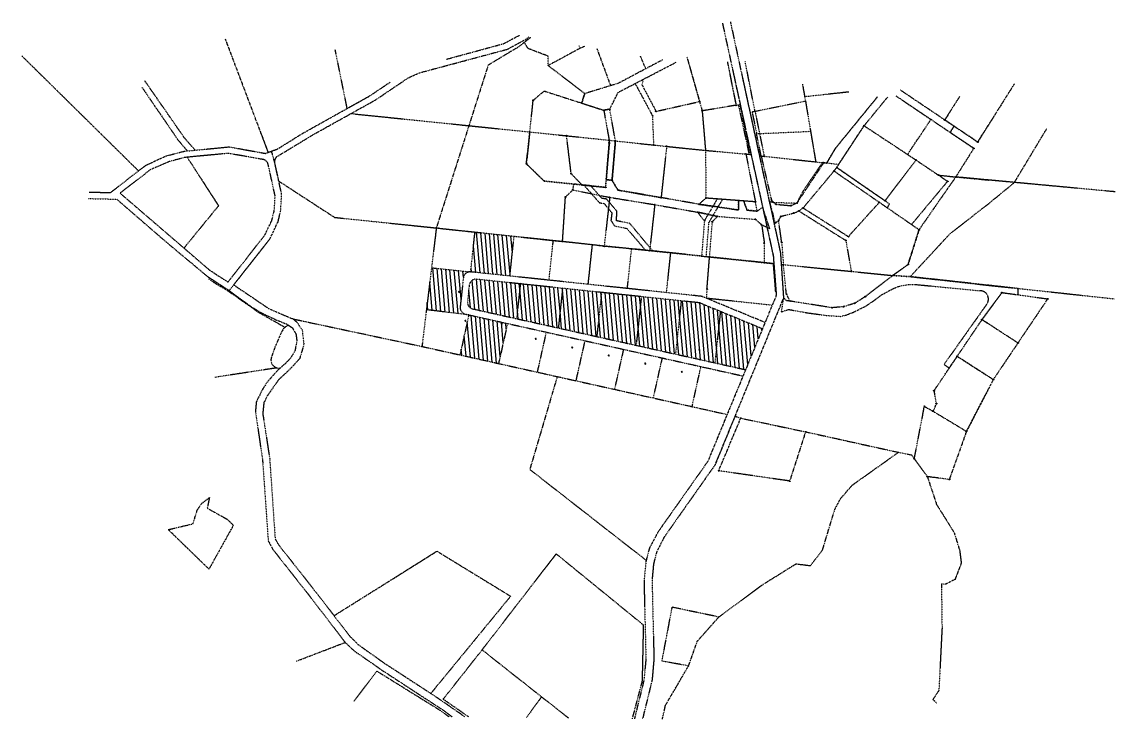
# Model space of a CAD drawing. Header units: metres. Extents: x 139929 to 140747, y 6401997 to 6402519.
import ezdxf

# ---------------------------------------------------------------- set-up
doc = ezdxf.new("R2010")
doc.units = ezdxf.units.M
doc.header["$LTSCALE"] = 0.5
doc.linetypes.add('PHANTOM', pattern=[2.5, 1.25, -0.25, 0.25, -0.25, 0.25, -0.25])
doc.layers.get('0').update_dxf_attribs({"color": 1})
doc.layers.add('M-BELYSNINGSSTOLPE', color=20, linetype='Continuous')
doc.layers.add('M-GR-FASTIGHETSGRÄNS', color=3, linetype='PHANTOM')
doc.layers.get('0').off()
doc.layers.get('M-BELYSNINGSSTOLPE').off()
pattern_1 = [(45, (-19260.8910175, -51074.3308278), (-0.001122532015134, 0.001122532015134), [])]

# ---------------------------------------------------------------- blocks, each defined once
blk = doc.blocks.new('LIGGARPUNKT')
blk.add_circle((0, 0), 0.35)
blk = doc.blocks.new('Ny-stolpe')
at = {"layer": ''}
h = blk.add_hatch(dxfattribs=at)
h.set_pattern_fill('ANSI31', color=256, scale=0.0005, style=0)
h.set_pattern_definition(pattern_1)
edge = h.paths.add_edge_path()
edge.add_arc((0, 0), 0.175, 90, 180)
edge.add_line((-0.18, 0), (0, 0))
edge.add_line((0, 0), (0, 0.17))
h = blk.add_hatch(dxfattribs=at)
h.set_pattern_fill('ANSI31', color=256, scale=0.0005, style=0)
h.set_pattern_definition(pattern_1)
edge = h.paths.add_edge_path()
edge.add_line((0, 0), (0, -0.18))
edge.add_arc((0, 0), 0.175, 270, 360)
edge.add_line((0.17, 0), (0, 0))
for p, q in [((-0.18, 0), (-0.25, 0)), ((0, 0), (-0.18, 0)), ((0, 0.17), (0, 0.25)), ((0, 0), (0, 0.17)), ((0, 0), (0.17, 0)), ((0, 0), (0, -0.18)), ((0, -0.18), (0, -0.25)), ((0.17, 0), (0.25, 0))]:
    blk.add_line(p, q, dxfattribs=at)
for start, end in [(90, 180), (180, 270), (0, 90), (270, 0)]:
    blk.add_arc((0, 0), 0.175, start, end, dxfattribs=at)

msp = doc.modelspace()

# ---------------------------------------------------------------- hatches: boundary and pattern name
at = {"layer": 'M-GR-FASTIGHETSGRÄNS'}
h = msp.add_hatch(dxfattribs=at)
h.set_pattern_fill('ANSI31', color=256, angle=50)
h.paths.add_polyline_path([(140264.88, 6402331.35), (140294.21, 6402328.25), (140297.39, 6402358), (140268.07, 6402361.14)])
h = msp.add_hatch(dxfattribs=at)
h.set_pattern_fill('ANSI31', color=256, angle=50)
h.paths.add_polyline_path([(140259.91, 6402331.87), (140235.56, 6402334.45), (140231.75, 6402303.02), (140256.5, 6402300.02)])
h = msp.add_hatch(dxfattribs=at)
h.set_pattern_fill('ANSI31', color=256, angle=50)
h.paths.add_polyline_path([(140302.05, 6402322.39), (140269.32, 6402325.85, 0.413857), (140263.82, 6402321.41), (140262.5, 6402309.06, 0.381616), (140266.38, 6402303.65), (140299.26, 6402296.33)])
h = msp.add_hatch(dxfattribs=at)
h.set_pattern_fill('ANSI31', color=256, angle=50)
h.paths.add_polyline_path([(140302.05, 6402322.39), (140299.26, 6402296.33), (140330.5, 6402289.37), (140333.67, 6402319.04)])
h = msp.add_hatch(dxfattribs=at)
h.set_pattern_fill('ANSI31', color=256, angle=50)
h.paths.add_polyline_path([(140359.3, 6402282.95), (140362.83, 6402315.96), (140333.67, 6402319.04), (140330.5, 6402289.37)])
h = msp.add_hatch(dxfattribs=at)
h.set_pattern_fill('ANSI31', color=256, angle=50)
h.paths.add_polyline_path([(140388.77, 6402276.39), (140392.66, 6402312.8), (140362.83, 6402315.96), (140359.3, 6402282.95)])
h = msp.add_hatch(dxfattribs=at)
h.set_pattern_fill('ANSI31', color=256, angle=50)
h.paths.add_polyline_path([(140422.5, 6402309.64), (140392.66, 6402312.8), (140388.77, 6402276.39), (140418.23, 6402269.82)])
h = msp.add_hatch(dxfattribs=at)
h.set_pattern_fill('ANSI31', color=256, angle=50)
h.paths.add_polyline_path([(140451.84, 6402301.87), (140437.28, 6402307.88, 0.071558), (140435.9, 6402308.23), (140422.5, 6402309.64), (140418.23, 6402269.82), (140447.7, 6402263.26)])
h = msp.add_hatch(dxfattribs=at)
h.set_pattern_fill('ANSI31', color=256, angle=50)
h.paths.add_polyline_path([(140292.45, 6402292.72), (140263.52, 6402299.17), (140256.85, 6402269.2), (140285.78, 6402262.76)])
h = msp.add_hatch(dxfattribs=at)
h.set_pattern_fill('ANSI31', color=256, angle=50)
h.paths.add_polyline_path([(140483.39, 6402288.86), (140451.84, 6402301.87), (140447.7, 6402263.26), (140470.72, 6402258.13)])

# ---------------------------------------------------------------- linework, layer by layer
for p, q in [((140453.34, 6402517.68), (140491.42, 6402343.33)), ((140459.3, 6402518.54), (140496.78, 6402345.77)), ((140289.6, 6402502.24), (140301.45, 6402508.52)), ((140304.97, 6402503.15), (140309.85, 6402507.07)), ((140306.24, 6402505.5), (140308.52, 6402507.3)), ((140081.08, 6402505.77), (140113.22, 6402420.8)), ((140246.67, 6402490.55), (140289.6, 6402502.24)), ((140300.92, 6402499.93), (140277.97, 6402486.13)), ((140292.33, 6402498.04), (140306.24, 6402505.5)), ((140304.97, 6402503.15), (140300.92, 6402499.93)), ((140307.95, 6402498.55), (140304.97, 6402503.15)), ((140307.95, 6402498.55), (140304.97, 6402503.15)), ((140346.75, 6402498.75), (140322.89, 6402485.85)), ((140345.86, 6402500.86), (140346.75, 6402498.75)), ((140350, 6402500.15), (140346.75, 6402498.75)), ((139928.86, 6402493.03), (140016.23, 6402406.92)), ((140163.23, 6402497.79), (140172.26, 6402453.59)), ((140226.74, 6402480.45), (140292.33, 6402498.04)), ((140322.9, 6402492.85), (140307.95, 6402498.55)), ((140322.9, 6402492.85), (140307.95, 6402498.55)), ((140322.89, 6402485.85), (140322.9, 6402492.85)), ((140322.89, 6402485.85), (140322.9, 6402492.85)), ((140359.37, 6402498.53), (140369.58, 6402470.76)), ((140395.96, 6402483.43), (140392.01, 6402492.9)), ((140426.71, 6402492.43), (140436.22, 6402458.87)), ((140277.97, 6402486.13), (140239.17, 6402364.24)), ((140350.24, 6402464.81), (140322.89, 6402485.85)), ((140350.25, 6402464.81), (140322.89, 6402485.85)), ((140395.96, 6402483.43), (140375.05, 6402472.38)), ((140395.96, 6402483.43), (140375.05, 6402472.38)), ((140393.89, 6402475.43), (140418.73, 6402488.3)), ((140393.89, 6402475.43), (140418.73, 6402488.3)), ((140408.49, 6402490.06), (140395.96, 6402483.43)), ((140408.49, 6402490.06), (140395.96, 6402483.43)), ((140428.35, 6402486.64), (140436.22, 6402458.87)), ((140457.08, 6402488.57), (140463.57, 6402456.12)), ((140477.79, 6402451.46), (140470.4, 6402488.8)), ((140050.48, 6402431.79), (140020.9, 6402474.38)), ((140193.67, 6402460.1), (140218.03, 6402476.53)), ((140193.67, 6402460.1), (140218.03, 6402476.53)), ((140218.03, 6402476.53), (140226.74, 6402480.45)), ((140388.02, 6402472.37), (140393.89, 6402475.43)), ((140388.02, 6402472.37), (140393.89, 6402475.43)), ((140393.89, 6402475.43), (140393.1, 6402471.46)), ((140458.51, 6402481.44), (140463.57, 6402456.12)), ((140461.36, 6402480.95), (140474.84, 6402419.25)), ((140467.69, 6402479.85), (140481.07, 6402418.21)), ((140477.79, 6402451.46), (140472.33, 6402479.06)), ((140018.64, 6402469.71), (140045.96, 6402429.88)), ((140189.23, 6402463.07), (140204.6, 6402473.38)), ((140311.68, 6402459.83), (140319.97, 6402466.76)), ((140311.68, 6402459.83), (140319.97, 6402466.76)), ((140311.68, 6402459.83), (140319.97, 6402466.76)), ((140319.97, 6402466.76), (140364.56, 6402452.36)), ((140319.97, 6402466.76), (140348.01, 6402457.7)), ((140319.97, 6402466.76), (140364.56, 6402452.36)), ((140369.58, 6402470.76), (140350.24, 6402464.81)), ((140369.58, 6402470.76), (140350.25, 6402464.81)), ((140375.05, 6402472.38), (140369.58, 6402470.76)), ((140375.05, 6402472.38), (140369.58, 6402470.76)), ((140375.28, 6402465.74), (140388.02, 6402472.37)), ((140375.28, 6402465.74), (140388.02, 6402472.37)), ((140388.02, 6402472.37), (140400.99, 6402448.24)), ((140388.02, 6402472.37), (140400.99, 6402448.24)), ((140393.1, 6402471.46), (140403.68, 6402451.54)), ((140393.1, 6402471.46), (140403.68, 6402451.54)), ((140513.25, 6402472), (140514.95, 6402462.42)), ((140547.93, 6402466.02), (140514.95, 6402462.42)), ((140547.93, 6402466.02), (140514.95, 6402462.42)), ((140619.8, 6402445.13), (140586.55, 6402467.49)), ((140671.95, 6402472.18), (140652.87, 6402441.9)), ((140138.62, 6402434.79), (140189.23, 6402463.07)), ((140147.97, 6402434.68), (140193.67, 6402460.1)), ((140171.01, 6402459.68), (140172.26, 6402453.59)), ((140172.26, 6402453.59), (140189.23, 6402463.07)), ((140175.29, 6402449.88), (140193.67, 6402460.1)), ((140309.12, 6402436.13), (140311.68, 6402459.83)), ((140309.12, 6402436.13), (140311.68, 6402459.83)), ((140309.12, 6402436.13), (140311.68, 6402459.83)), ((140350.24, 6402464.81), (140348.01, 6402457.7)), ((140348.01, 6402457.7), (140350.24, 6402464.81)), ((140348.01, 6402457.7), (140364.56, 6402452.35)), ((140368.99, 6402453.2), (140375.28, 6402465.74)), ((140368.99, 6402453.2), (140375.28, 6402465.74)), ((140368.99, 6402453.2), (140375.28, 6402465.74)), ((140403.68, 6402451.54), (140436.22, 6402458.87)), ((140403.68, 6402451.54), (140436.22, 6402458.87)), ((140436.22, 6402458.87), (140438.19, 6402451.88)), ((140436.22, 6402458.87), (140438.19, 6402451.88)), ((140515.56, 6402459.04), (140477.79, 6402451.46)), ((140515.56, 6402459.04), (140477.79, 6402451.46)), ((140514.95, 6402462.42), (140515.56, 6402459.04)), ((140514.95, 6402462.42), (140515.56, 6402459.04)), ((140515.56, 6402459.04), (140523.21, 6402413.74)), ((140515.56, 6402459.04), (140519.39, 6402436.39)), ((140515.56, 6402459.04), (140519.39, 6402436.39)), ((140537.97, 6402423.89), (140569.32, 6402462.33)), ((140569.37, 6402462.32), (140537.97, 6402423.89)), ((140559.41, 6402440.75), (140577.1, 6402462.31)), ((140559.41, 6402440.75), (140576.15, 6402461.15)), ((140559.41, 6402440.75), (140576.15, 6402461.15)), ((140583.19, 6402463.16), (140609.47, 6402445.46)), ((140589.61, 6402458.83), (140609.47, 6402445.46)), ((140589.61, 6402458.83), (140609.47, 6402445.46)), ((140631.02, 6402462.78), (140619.8, 6402445.13)), ((140138.62, 6402434.79), (140172.26, 6402453.59)), ((140147.97, 6402434.68), (140175.29, 6402449.88)), ((140175.29, 6402449.88), (140309.12, 6402436.13)), ((140175.29, 6402449.88), (140309.12, 6402436.13)), ((140368.99, 6402453.2), (140364.56, 6402452.35)), ((140364.56, 6402452.35), (140368.99, 6402453.2)), ((140364.56, 6402452.36), (140368.56, 6402429.93)), ((140364.56, 6402452.36), (140368.56, 6402429.93)), ((140364.56, 6402452.35), (140368.56, 6402429.93)), ((140373.25, 6402429.41), (140368.99, 6402453.2)), ((140373.25, 6402429.41), (140368.99, 6402453.2)), ((140373.25, 6402429.41), (140368.99, 6402453.2)), ((140463.57, 6402456.12), (140438.19, 6402451.88)), ((140463.57, 6402456.12), (140438.19, 6402451.88)), ((140438.19, 6402451.88), (140440.7, 6402422.33)), ((140438.19, 6402451.88), (140440.7, 6402422.33)), ((140463.57, 6402456.12), (140466.45, 6402456.6)), ((140463.57, 6402456.12), (140465.25, 6402456.4)), ((140465.25, 6402456.4), (140473.35, 6402419.38)), ((140466.45, 6402456.6), (140473.96, 6402419.33)), ((140477.79, 6402451.46), (140475.58, 6402451.02)), ((140475.58, 6402451.02), (140478.98, 6402434.59)), ((140477.79, 6402451.46), (140484.57, 6402417.93)), ((140619.8, 6402445.13), (140602.81, 6402456.56)), ((140619.8, 6402445.13), (140602.81, 6402456.56)), ((140624.67, 6402452.79), (140619.8, 6402445.13)), ((140400.99, 6402448.24), (140401.76, 6402426.37)), ((140400.99, 6402448.24), (140401.76, 6402426.37)), ((140591.95, 6402419.27), (140609.47, 6402445.46)), ((140591.95, 6402419.27), (140609.47, 6402445.46)), ((140609.47, 6402445.46), (140641.54, 6402423.91)), ((140609.47, 6402445.46), (140623.89, 6402435.77)), ((140609.47, 6402445.46), (140641.54, 6402423.91)), ((140619.8, 6402445.13), (140644.48, 6402428.59)), ((140626.7, 6402440.51), (140619.8, 6402445.13)), ((140619.8, 6402445.13), (140644.48, 6402428.59)), ((140656.3, 6402447.34), (140644.48, 6402428.59)), ((140656.3, 6402447.34), (140644.48, 6402428.59)), ((140644.48, 6402428.59), (140652.87, 6402441.9)), ((140108.21, 6402434.05), (140113.22, 6402420.8)), ((140119.8, 6402417.64), (140147.97, 6402434.68)), ((140119.8, 6402417.64), (140147.97, 6402434.68)), ((140120.31, 6402423.37), (140138.62, 6402434.79)), ((140120.31, 6402423.37), (140138.62, 6402434.79)), ((140309.12, 6402436.13), (140306.56, 6402412.28)), ((140306.56, 6402412.28), (140309.12, 6402436.13)), ((140309.12, 6402436.13), (140306.56, 6402412.28)), ((140309.12, 6402436.13), (140336.65, 6402433.26)), ((140309.12, 6402436.13), (140336.65, 6402433.26)), ((140336.65, 6402433.26), (140368.56, 6402429.93)), ((140340.12, 6402404.9), (140336.65, 6402433.26)), ((140336.65, 6402433.26), (140368.56, 6402429.93)), ((140340.12, 6402404.9), (140336.65, 6402433.26)), ((140519.39, 6402436.39), (140478.98, 6402434.59)), ((140482.38, 6402418.1), (140478.98, 6402434.59)), ((140519.39, 6402436.39), (140523.21, 6402413.74)), ((140519.39, 6402436.39), (140523.21, 6402413.74)), ((140538.88, 6402409.53), (140559.41, 6402440.75)), ((140540.3, 6402411.69), (140559.41, 6402440.75)), ((140540.3, 6402411.69), (140559.41, 6402440.75)), ((140559.41, 6402440.75), (140591.95, 6402419.27)), ((140559.41, 6402440.75), (140591.95, 6402419.27)), ((140626.7, 6402440.51), (140623.89, 6402435.77)), ((140623.89, 6402435.77), (140626.7, 6402440.51)), ((140623.89, 6402435.77), (140641.54, 6402423.91)), ((140644.48, 6402428.59), (140626.7, 6402440.51)), ((140671.83, 6402398.16), (140696.15, 6402438.57)), ((140045.96, 6402429.88), (140052.74, 6402421.92)), ((140050.3, 6402421.68), (140084.03, 6402424.95)), ((140058.57, 6402422.48), (140050.48, 6402431.79)), ((140084.03, 6402424.95), (140111.22, 6402420.07)), ((140365.85, 6402394.68), (140368.64, 6402427.91)), ((140365.85, 6402394.68), (140368.64, 6402427.91)), ((140368.64, 6402427.91), (140366.32, 6402400.37)), ((140368.64, 6402427.91), (140368.56, 6402429.93)), ((140368.56, 6402429.93), (140373.25, 6402429.41)), ((140368.56, 6402429.93), (140368.64, 6402427.91)), ((140368.64, 6402427.91), (140368.56, 6402429.93)), ((140368.56, 6402429.93), (140373.25, 6402429.41)), ((140373.25, 6402429.41), (140370.72, 6402399.89)), ((140370.72, 6402399.89), (140373.25, 6402429.41)), ((140373.25, 6402429.41), (140370.72, 6402399.89)), ((140373.25, 6402429.41), (140401.76, 6402426.37)), ((140373.25, 6402429.41), (140401.76, 6402426.37)), ((140401.76, 6402426.37), (140411.58, 6402425.32)), ((140401.76, 6402426.37), (140411.58, 6402425.32)), ((140411.58, 6402425.32), (140407.44, 6402386.95)), ((140411.58, 6402425.32), (140407.44, 6402386.95)), ((140411.58, 6402425.32), (140440.7, 6402422.33)), ((140411.58, 6402425.32), (140440.7, 6402422.33)), ((140021.85, 6402411.26), (140036.84, 6402418.15)), ((140036.84, 6402418.15), (140050.3, 6402421.68)), ((140050.88, 6402417.04), (140039.26, 6402413.92)), ((140083.43, 6402420.09), (140050.88, 6402417.04)), ((140052.62, 6402417.21), (140076.11, 6402380.83)), ((140083.43, 6402420.09), (140071.18, 6402418.95)), ((140109.97, 6402415.43), (140083.43, 6402420.09)), ((140109.97, 6402415.43), (140083.43, 6402420.09)), ((140085.32, 6402424.72), (140111.22, 6402420.07)), ((140111.22, 6402420.07), (140120.31, 6402423.37)), ((140111.22, 6402420.07), (140113.22, 6402420.8)), ((140113.22, 6402420.8), (140115.79, 6402421.73)), ((140115.79, 6402421.73), (140120.31, 6402423.37)), ((140118.1, 6402413.58), (140115.79, 6402421.73)), ((140118.1, 6402413.58), (140115.79, 6402421.73)), ((140440.7, 6402422.33), (140470.91, 6402419.6)), ((140440.7, 6402422.33), (140441.01, 6402386.58)), ((140440.7, 6402422.33), (140470.91, 6402419.6)), ((140440.7, 6402422.33), (140441.01, 6402386.58)), ((140470.91, 6402419.6), (140478.05, 6402383.78)), ((140470.91, 6402419.6), (140474.84, 6402419.25)), ((140470.91, 6402419.6), (140473.96, 6402419.33)), ((140470.91, 6402419.6), (140478.05, 6402383.78)), ((140473.96, 6402419.33), (140474.84, 6402419.25)), ((140474.84, 6402419.25), (140491.42, 6402343.33)), ((140481.07, 6402418.21), (140482.38, 6402418.1)), ((140481.07, 6402418.21), (140482.38, 6402418.1)), ((140481.07, 6402418.21), (140496.78, 6402345.77)), ((140482.38, 6402418.1), (140484.57, 6402417.93)), ((140482.38, 6402418.1), (140490.09, 6402384.86)), ((140482.38, 6402418.1), (140484.57, 6402417.93)), ((140482.38, 6402418.1), (140490.09, 6402384.86)), ((140484.57, 6402417.93), (140523.21, 6402413.74)), ((140484.57, 6402417.93), (140523.21, 6402413.74)), ((140537.97, 6402423.89), (140531.39, 6402412.76)), ((140531.39, 6402412.76), (140537.97, 6402423.89)), ((140591.95, 6402419.27), (140598.32, 6402415.06)), ((140591.95, 6402419.27), (140598.32, 6402415.06)), ((140641.54, 6402423.91), (140628.02, 6402402.41)), ((140641.54, 6402423.91), (140628.02, 6402402.41)), ((140641.54, 6402423.91), (140628.02, 6402402.41)), ((139995.2, 6402390.72), (140021.85, 6402411.26)), ((140039.26, 6402413.92), (140025.01, 6402407.82)), ((140118.31, 6402388.89), (140113.23, 6402412.04)), ((140118.31, 6402388.89), (140113.23, 6402412.04)), ((140123.32, 6402389.72), (140118.1, 6402413.58)), ((140121.22, 6402399.31), (140118.1, 6402413.58)), ((140306.56, 6402412.28), (140319.88, 6402399.35)), ((140319.88, 6402399.35), (140306.56, 6402412.28)), ((140306.56, 6402412.28), (140319.88, 6402399.35)), ((140529.12, 6402413.03), (140509.1, 6402382.81)), ((140529.12, 6402413.03), (140509.1, 6402382.81)), ((140528.16, 6402413.15), (140518.73, 6402399.19)), ((140523.21, 6402413.74), (140529.12, 6402413.03)), ((140523.21, 6402413.74), (140531.39, 6402412.76)), ((140523.21, 6402413.74), (140529.12, 6402413.03)), ((140531.39, 6402412.76), (140528.16, 6402413.15)), ((140540.3, 6402411.69), (140529.12, 6402413.03)), ((140540.3, 6402411.69), (140529.12, 6402413.03)), ((140536.89, 6402406.86), (140538.88, 6402409.53)), ((140536.89, 6402406.86), (140538.88, 6402409.53)), ((140538.88, 6402409.53), (140536.89, 6402406.86)), ((140536.89, 6402406.86), (140538.88, 6402409.53)), ((140538.88, 6402409.53), (140540.3, 6402411.69)), ((140538.88, 6402409.53), (140540.3, 6402411.69)), ((140538.88, 6402409.53), (140575.06, 6402384.58)), ((140575.06, 6402384.58), (140538.88, 6402409.53)), ((140538.88, 6402409.53), (140575.06, 6402384.58)), ((140575.06, 6402384.58), (140598.32, 6402415.06)), ((140575.06, 6402384.58), (140598.32, 6402415.06)), ((140598.32, 6402415.06), (140614.99, 6402403.82)), ((140598.32, 6402415.06), (140614.99, 6402403.82)), ((140025.01, 6402407.82), (140002.36, 6402390.32)), ((140348.21, 6402396.47), (140340.12, 6402404.9)), ((140348.21, 6402396.47), (140340.12, 6402404.9)), ((140366.32, 6402400.37), (140365.85, 6402394.68)), ((140366.32, 6402400.37), (140370.72, 6402399.89)), ((140370.72, 6402399.89), (140366.32, 6402400.37)), ((140513.76, 6402379.19), (140536.89, 6402406.86)), ((140513.76, 6402379.19), (140536.89, 6402406.86)), ((140513.76, 6402379.19), (140536.89, 6402406.86)), ((140536.89, 6402406.86), (140570.84, 6402383.45)), ((140536.89, 6402406.86), (140570.84, 6402383.45)), ((140536.89, 6402406.86), (140570.84, 6402383.45)), ((140628.02, 6402402.41), (140600.57, 6402362.95)), ((140614.99, 6402403.82), (140621.93, 6402399.17)), ((140614.99, 6402403.82), (140628.02, 6402402.41)), ((140614.99, 6402403.82), (140628.02, 6402402.41)), ((140614.99, 6402403.82), (140621.93, 6402399.17)), ((140628.02, 6402402.41), (140652.44, 6402400.14)), ((140719.41, 6402393.91), (140628.02, 6402402.41)), ((140064.35, 6402399.05), (140076.11, 6402380.83)), ((140121.22, 6402399.31), (140162.95, 6402372.16)), ((140121.22, 6402399.31), (140162.95, 6402372.16)), ((140123.32, 6402389.72), (140121.22, 6402399.31)), ((140319.88, 6402399.35), (140348.21, 6402396.47)), ((140341.91, 6402397.11), (140319.88, 6402399.35)), ((140319.88, 6402399.35), (140348.21, 6402396.47)), ((140335.83, 6402387.39), (140341.36, 6402392.7)), ((140335.83, 6402387.39), (140341.36, 6402392.7)), ((140335.83, 6402387.39), (140341.36, 6402392.7)), ((140341.91, 6402397.11), (140341.36, 6402392.7)), ((140341.36, 6402392.7), (140341.91, 6402397.11)), ((140341.36, 6402392.7), (140368.97, 6402387.18)), ((140341.36, 6402392.7), (140368.97, 6402387.18)), ((140341.36, 6402392.7), (140368.97, 6402387.18)), ((140342.97, 6402397), (140341.91, 6402397.11)), ((140348.21, 6402396.47), (140342.97, 6402397)), ((140348.21, 6402396.47), (140365.85, 6402394.68)), ((140354.85, 6402395.8), (140348.21, 6402396.47)), ((140348.21, 6402396.47), (140365.85, 6402394.68)), ((140354.71, 6402395.81), (140349.56, 6402396.34)), ((140349.56, 6402396.34), (140361.34, 6402383.1)), ((140363.14, 6402386.41), (140354.71, 6402395.81)), ((140365.85, 6402394.68), (140354.85, 6402395.8)), ((140370.72, 6402399.89), (140375.08, 6402392.59)), ((140375.08, 6402392.59), (140370.72, 6402399.89)), ((140370.72, 6402399.89), (140375.08, 6402392.59)), ((140375.08, 6402392.59), (140407.44, 6402386.95)), ((140407.44, 6402386.95), (140375.08, 6402392.59)), ((140375.08, 6402392.59), (140407.44, 6402386.95)), ((140515.64, 6402394.68), (140513.56, 6402391.6)), ((140518.73, 6402399.19), (140515.64, 6402394.68)), ((140621.93, 6402399.17), (140594.92, 6402366.83)), ((140621.93, 6402399.17), (140594.92, 6402366.83)), ((140652.26, 6402382.11), (140671.83, 6402398.16)), ((140747.37, 6402391.31), (140652.44, 6402400.14)), ((139978.66, 6402386.26), (139999.89, 6402385.77)), ((139979.26, 6402391.12), (139995.2, 6402390.72)), ((139999.89, 6402385.77), (140036.83, 6402353.79)), ((140002.36, 6402390.32), (140069.41, 6402332.67)), ((140118.31, 6402388.89), (140117.62, 6402377.28)), ((140118.31, 6402388.89), (140117.62, 6402377.28)), ((140122.66, 6402377.45), (140123.32, 6402389.72)), ((140122.66, 6402377.45), (140123.32, 6402389.72)), ((140333.64, 6402354.12), (140335.83, 6402387.39)), ((140333.64, 6402354.12), (140335.83, 6402387.39)), ((140333.64, 6402354.12), (140335.83, 6402387.39)), ((140366.71, 6402385.8), (140363.14, 6402386.41)), ((140368.97, 6402387.18), (140364.8, 6402350.53)), ((140368.97, 6402387.18), (140364.8, 6402350.53)), ((140374.36, 6402376.72), (140366.71, 6402385.8)), ((140368.97, 6402387.18), (140402.72, 6402381.68)), ((140368.97, 6402387.18), (140402.72, 6402381.68)), ((140368.97, 6402387.18), (140402.72, 6402381.68)), ((140435.77, 6402381.99), (140407.44, 6402386.95)), ((140413.1, 6402385.96), (140407.44, 6402386.95)), ((140435.77, 6402381.99), (140407.44, 6402386.95)), ((140418.52, 6402385.01), (140413.1, 6402385.96)), ((140435.77, 6402381.99), (140418.52, 6402385.01)), ((140441.01, 6402386.58), (140435.77, 6402381.99)), ((140441.01, 6402386.58), (140435.77, 6402381.99)), ((140441.01, 6402386.58), (140435.77, 6402381.99)), ((140449.48, 6402385.94), (140439.85, 6402369.63)), ((140478.05, 6402383.78), (140441.01, 6402386.58)), ((140465.4, 6402384.74), (140441.01, 6402386.58)), ((140478.05, 6402383.78), (140441.01, 6402386.58)), ((140443.26, 6402368.34), (140453.47, 6402385.64)), ((140453.47, 6402385.64), (140449.48, 6402385.94)), ((140465.38, 6402377.71), (140465.4, 6402384.74)), ((140465.4, 6402384.74), (140465.38, 6402377.71)), ((140469.3, 6402384.44), (140465.4, 6402384.74)), ((140469.3, 6402384.44), (140471.72, 6402377.59)), ((140478.05, 6402383.78), (140469.3, 6402384.44)), ((140471.72, 6402377.59), (140469.3, 6402384.44)), ((140490.09, 6402384.86), (140493.47, 6402381.98)), ((140490.09, 6402384.86), (140493.47, 6402381.98)), ((140512.01, 6402388.68), (140509.1, 6402382.81)), ((140513.56, 6402391.6), (140512.01, 6402388.68)), ((140578.34, 6402382.09), (140575.06, 6402384.58)), ((140076.11, 6402380.83), (140050.2, 6402349.19)), ((140076.11, 6402380.83), (140066.16, 6402368.67)), ((140117.62, 6402377.28), (140115.61, 6402369.12)), ((140117.62, 6402377.28), (140115.61, 6402369.12)), ((140120.69, 6402368.97), (140122.66, 6402377.45)), ((140120.69, 6402368.97), (140122.66, 6402377.45)), ((140361.34, 6402383.1), (140364.85, 6402382.54)), ((140364.85, 6402382.54), (140370.56, 6402375.54)), ((140374.02, 6402369.61), (140374.36, 6402376.72)), ((140402.72, 6402381.68), (140398.87, 6402347.32)), ((140402.72, 6402381.68), (140398.87, 6402347.32)), ((140402.72, 6402381.68), (140434.73, 6402376.07)), ((140402.72, 6402381.68), (140434.73, 6402376.07)), ((140402.72, 6402381.68), (140434.73, 6402376.07)), ((140434.73, 6402376.07), (140439.85, 6402369.63)), ((140449.59, 6402372.89), (140434.73, 6402376.07)), ((140434.73, 6402376.07), (140439.85, 6402369.63)), ((140434.73, 6402376.07), (140449.59, 6402372.89)), ((140434.73, 6402376.07), (140439.85, 6402369.63)), ((140435.77, 6402381.99), (140465.38, 6402377.71)), ((140465.38, 6402377.71), (140435.77, 6402381.99)), ((140471.72, 6402377.59), (140479.4, 6402376.83)), ((140479.4, 6402376.83), (140471.72, 6402377.59)), ((140479.4, 6402376.83), (140478.05, 6402383.78)), ((140483.48, 6402379.68), (140479.4, 6402376.83)), ((140488.74, 6402363.82), (140483.48, 6402379.68)), ((140492.25, 6402383.02), (140488.51, 6402383.92)), ((140488.51, 6402383.92), (140492.93, 6402367.7)), ((140509.1, 6402382.81), (140492.25, 6402383.02)), ((140493.47, 6402381.98), (140504.64, 6402380.95)), ((140493.47, 6402381.98), (140504.64, 6402380.95)), ((140509.1, 6402382.81), (140504.64, 6402380.95)), ((140509.1, 6402382.81), (140504.64, 6402380.95)), ((140506.77, 6402375.38), (140510.64, 6402376.93)), ((140506.77, 6402375.38), (140510.64, 6402376.93)), ((140506.77, 6402375.38), (140510.64, 6402376.93)), ((140510.64, 6402376.93), (140513.76, 6402379.19)), ((140510.64, 6402376.93), (140513.76, 6402379.19)), ((140510.64, 6402376.93), (140513.76, 6402379.19)), ((140510.64, 6402376.93), (140545.68, 6402354.89)), ((140510.64, 6402376.93), (140545.68, 6402354.89)), ((140513.76, 6402379.19), (140547.65, 6402357.8)), ((140513.76, 6402379.19), (140547.65, 6402357.8)), ((140547.65, 6402357.8), (140570.84, 6402383.45)), ((140547.65, 6402357.8), (140570.84, 6402383.45)), ((140570.84, 6402383.45), (140594.92, 6402366.83)), ((140570.84, 6402383.45), (140576.77, 6402379.35)), ((140570.84, 6402383.45), (140594.92, 6402366.83)), ((140576.77, 6402379.35), (140578.34, 6402382.09)), ((140623.7, 6402359.88), (140652.26, 6402382.11)), ((140110.64, 6402358.74), (140115.61, 6402369.12)), ((140110.64, 6402358.74), (140115.61, 6402369.12)), ((140114.53, 6402355.99), (140120.69, 6402368.97)), ((140114.53, 6402355.99), (140120.69, 6402368.97)), ((140162.95, 6402372.16), (140239.17, 6402364.24)), ((140162.95, 6402372.16), (140239.17, 6402364.24)), ((140370.56, 6402375.54), (140369.92, 6402369.88)), ((140369.92, 6402369.88), (140372.57, 6402365.75)), ((140384.04, 6402367.6), (140374.02, 6402369.61)), ((140439.85, 6402369.63), (140437.77, 6402343.19)), ((140439.85, 6402369.63), (140437.77, 6402343.19)), ((140439.85, 6402369.63), (140437.77, 6402343.19)), ((140439.85, 6402369.63), (140437.77, 6402343.19)), ((140441.25, 6402342.84), (140443.26, 6402368.34)), ((140443.73, 6402342.59), (140445.86, 6402368.95)), ((140443.73, 6402342.59), (140445.86, 6402368.95)), ((140443.73, 6402342.59), (140445.86, 6402368.95)), ((140445.86, 6402368.95), (140449.59, 6402372.89)), ((140445.86, 6402368.95), (140449.59, 6402372.89)), ((140445.86, 6402368.95), (140449.59, 6402372.89)), ((140449.59, 6402372.89), (140478.06, 6402370.72)), ((140449.59, 6402372.89), (140478.06, 6402370.72)), ((140449.59, 6402372.89), (140478.06, 6402370.72)), ((140478.06, 6402370.72), (140482.72, 6402366.7)), ((140478.06, 6402370.72), (140482.72, 6402366.7)), ((140478.06, 6402370.72), (140482.72, 6402366.7)), ((140492.93, 6402367.7), (140495.38, 6402369.91)), ((140495.38, 6402369.91), (140497.2, 6402372.92)), ((140495.38, 6402369.91), (140497.2, 6402372.92)), ((140495.38, 6402369.91), (140497.2, 6402372.92)), ((140497.72, 6402353.71), (140495.38, 6402369.91)), ((140497.72, 6402353.71), (140495.38, 6402369.91)), ((140497.2, 6402372.92), (140506.77, 6402375.38)), ((140497.2, 6402372.92), (140506.77, 6402375.38)), ((140497.2, 6402372.92), (140506.77, 6402375.38)), ((140239.17, 6402364.24), (140228.42, 6402275.54)), ((140239.17, 6402364.24), (140228.42, 6402275.54)), ((140239.17, 6402364.24), (140333.64, 6402354.12)), ((140240.85, 6402364.15), (140239.17, 6402364.24)), ((140239.17, 6402364.24), (140333.64, 6402354.12)), ((140239.17, 6402364.24), (140333.64, 6402354.12)), ((140372.57, 6402365.75), (140381.85, 6402363.82)), ((140381.85, 6402363.82), (140391.97, 6402352.08)), ((140397.82, 6402351.04), (140384.04, 6402367.6)), ((140482.72, 6402366.7), (140484.72, 6402352.96)), ((140482.72, 6402366.7), (140488.74, 6402363.82)), ((140482.72, 6402366.7), (140484.72, 6402352.96)), ((140592.34, 6402336.87), (140600.57, 6402362.95)), ((140600.57, 6402362.95), (140592.34, 6402336.87)), ((140592.34, 6402336.87), (140600.57, 6402362.95)), ((140594, 6402327.82), (140623.7, 6402359.88)), ((140594.92, 6402366.83), (140600.57, 6402362.95)), ((140594.92, 6402366.83), (140600.57, 6402362.95)), ((140036.83, 6402353.79), (140067.8, 6402327.94)), ((140083.18, 6402323.75), (140110.64, 6402358.74)), ((140083.18, 6402323.75), (140110.64, 6402358.74)), ((140084.06, 6402317.32), (140114.53, 6402355.99)), ((140087.45, 6402321.62), (140114.53, 6402355.99)), ((140364.8, 6402350.53), (140333.64, 6402354.12)), ((140364.8, 6402350.53), (140333.64, 6402354.12)), ((140391.97, 6402352.08), (140395.81, 6402347.61)), ((140484.72, 6402352.96), (140484.56, 6402338.25)), ((140484.72, 6402352.96), (140484.56, 6402338.25)), ((140497.72, 6402353.71), (140499, 6402336.8)), ((140497.72, 6402353.71), (140499, 6402336.8)), ((140545.68, 6402354.89), (140549.88, 6402331.74)), ((140545.68, 6402354.89), (140549.88, 6402331.74)), ((140398.87, 6402347.32), (140364.8, 6402350.53)), ((140398.87, 6402347.32), (140364.8, 6402350.53)), ((140401.11, 6402347.09), (140397.82, 6402351.04)), ((140437.77, 6402343.19), (140398.87, 6402347.32)), ((140437.77, 6402343.19), (140398.87, 6402347.32)), ((140437.77, 6402343.19), (140443.73, 6402342.59)), ((140437.77, 6402343.19), (140441.25, 6402342.84)), ((140437.77, 6402343.19), (140443.73, 6402342.59)), ((140491.42, 6402343.33), (140493.7, 6402313.85)), ((140491.42, 6402343.33), (140491.88, 6402337.48)), ((140496.78, 6402345.77), (140499.08, 6402311.94)), ((140496.78, 6402345.77), (140497.38, 6402336.97)), ((140441.25, 6402342.84), (140443.73, 6402342.59)), ((140484.56, 6402338.25), (140441.25, 6402342.84)), ((140441.8, 6402318.49), (140443.73, 6402342.59)), ((140441.8, 6402318.49), (140443.73, 6402342.59)), ((140443.73, 6402342.59), (140484.56, 6402338.25)), ((140443.73, 6402342.59), (140484.56, 6402338.25)), ((140484.56, 6402338.25), (140491.54, 6402337.51)), ((140491.54, 6402337.51), (140484.56, 6402338.25)), ((140493.25, 6402316.73), (140491.54, 6402337.51)), ((140491.54, 6402337.51), (140491.88, 6402337.48)), ((140491.82, 6402334.02), (140491.54, 6402337.51)), ((140493.25, 6402316.73), (140491.54, 6402337.51)), ((140491.54, 6402337.51), (140491.88, 6402337.48)), ((140491.88, 6402337.48), (140493.7, 6402313.85)), ((140497.38, 6402336.97), (140499, 6402336.8)), ((140497.38, 6402336.97), (140499.08, 6402311.94)), ((140497.38, 6402336.97), (140499, 6402336.8)), ((140501.22, 6402314.69), (140499, 6402336.8)), ((140499, 6402336.8), (140549.88, 6402331.74)), ((140501.22, 6402314.69), (140499, 6402336.8)), ((140499, 6402336.8), (140549.88, 6402331.74)), ((140580.84, 6402328.64), (140592.34, 6402336.87)), ((140592.34, 6402336.87), (140580.84, 6402328.64)), ((140580.84, 6402328.64), (140592.34, 6402336.87)), ((140067.8, 6402327.94), (140084.06, 6402317.32)), ((140068.24, 6402333.67), (140069.41, 6402332.67)), ((140068.62, 6402327.4), (140084.06, 6402317.32)), ((140069.41, 6402332.67), (140083.18, 6402323.75)), ((140069.41, 6402332.67), (140083.18, 6402323.75)), ((140549.88, 6402331.74), (140580.84, 6402328.64)), ((140549.88, 6402331.74), (140580.84, 6402328.64)), ((140580.84, 6402328.64), (140560.36, 6402312.86)), ((140580.84, 6402328.64), (140560.36, 6402312.86)), ((140580.84, 6402328.64), (140560.36, 6402312.86)), ((140594, 6402327.82), (140580.84, 6402328.64)), ((140580.84, 6402328.64), (140594, 6402327.82)), ((140594, 6402327.82), (140580.84, 6402328.64)), ((140594, 6402327.82), (140580.84, 6402328.64)), ((140594, 6402327.82), (140651.63, 6402321.41)), ((140651.63, 6402321.41), (140594, 6402327.82)), ((140594, 6402327.82), (140651.63, 6402321.41)), ((140068.69, 6402326.17), (140073.54, 6402322.91)), ((140073.54, 6402322.91), (140082.05, 6402317.95)), ((140084.06, 6402317.32), (140087.45, 6402321.62)), ((140087.45, 6402321.62), (140113.52, 6402304.02)), ((140087.45, 6402321.62), (140113.52, 6402304.02)), ((140572.98, 6402314.4), (140580.84, 6402318.69)), ((140580.84, 6402318.69), (140586.14, 6402320.79)), ((140586.14, 6402320.79), (140592.81, 6402321.89)), ((140592.81, 6402321.89), (140597.69, 6402321.96)), ((140597.69, 6402321.96), (140646.14, 6402317.24)), ((140651.63, 6402321.41), (140699.07, 6402316.37)), ((140674.85, 6402318.94), (140651.63, 6402321.41)), ((140651.63, 6402321.41), (140699.07, 6402316.37)), ((140674.74, 6402314.21), (140674.85, 6402318.94)), ((140082.05, 6402317.95), (140106.01, 6402301.11)), ((140084.06, 6402317.32), (140100.35, 6402305.43)), ((140084.06, 6402317.32), (140100.35, 6402305.43)), ((140441.8, 6402318.49), (140441.26, 6402311.81)), ((140441.26, 6402311.81), (140490.68, 6402306.52)), ((140499.08, 6402311.93), (140447.75, 6402186.78)), ((140493.7, 6402313.85), (140456.91, 6402224.64)), ((140499.08, 6402311.94), (140462.75, 6402223.35)), ((140499.08, 6402311.94), (140497.39, 6402301.38)), ((140501.42, 6402309.76), (140499.08, 6402311.94)), ((140504.03, 6402309.47), (140501.22, 6402314.69)), ((140504.03, 6402309.47), (140501.22, 6402314.69)), ((140560.36, 6402312.86), (140552.29, 6402307.79)), ((140560.36, 6402312.86), (140552.29, 6402307.79)), ((140560.36, 6402312.86), (140552.29, 6402307.79)), ((140564.95, 6402308.56), (140572.98, 6402314.4)), ((140647.69, 6402295.63), (140662.62, 6402315.87)), ((140662.62, 6402315.87), (140647.69, 6402295.63)), ((140662.62, 6402315.87), (140651.42, 6402300.69)), ((140662.62, 6402315.87), (140696.89, 6402311.16)), ((140662.62, 6402315.87), (140674.74, 6402314.21)), ((140662.62, 6402315.87), (140696.89, 6402311.16)), ((140696.89, 6402311.16), (140674.6, 6402278.13)), ((140696.89, 6402311.16), (140674.6, 6402278.13)), ((140699.07, 6402316.37), (140746.54, 6402311.2)), ((140699.07, 6402316.37), (140745.43, 6402311.32)), ((140100.35, 6402305.43), (140108.18, 6402300.66)), ((140100.35, 6402305.43), (140108.18, 6402300.66)), ((140113.52, 6402304.02), (140125.71, 6402298.76)), ((140113.52, 6402304.02), (140125.71, 6402298.76)), ((140497.39, 6402301.38), (140502.87, 6402303.22)), ((140504.03, 6402309.47), (140501.42, 6402309.76)), ((140502.87, 6402303.22), (140517.36, 6402300.64)), ((140535.35, 6402304.52), (140504.03, 6402309.47)), ((140535.35, 6402304.52), (140504.03, 6402309.47)), ((140543.87, 6402305.24), (140535.35, 6402304.52)), ((140543.87, 6402305.24), (140535.35, 6402304.52)), ((140543.87, 6402305.24), (140535.35, 6402304.52)), ((140552.29, 6402307.79), (140543.87, 6402305.24)), ((140552.29, 6402307.79), (140543.87, 6402305.24)), ((140552.29, 6402307.79), (140543.87, 6402305.24)), ((140551.88, 6402301.34), (140560.93, 6402305.91)), ((140560.93, 6402305.91), (140564.95, 6402308.56)), ((140651.29, 6402307.23), (140619.26, 6402262)), ((140106.01, 6402301.11), (140125.9, 6402289.86)), ((140108.18, 6402300.66), (140119.45, 6402295.32)), ((140108.18, 6402300.66), (140119.45, 6402295.32)), ((140119.45, 6402295.32), (140126.91, 6402292.39)), ((140119.45, 6402295.32), (140126.91, 6402292.39)), ((140125.71, 6402298.76), (140132.1, 6402296.08)), ((140125.71, 6402298.76), (140132.1, 6402296.08)), ((140132.1, 6402296.08), (140228.42, 6402275.54)), ((140132.1, 6402296.08), (140134.8, 6402293.66)), ((140132.1, 6402296.08), (140228.42, 6402275.54)), ((140132.1, 6402296.08), (140134.8, 6402293.66)), ((140517.36, 6402300.64), (140532.22, 6402298.65)), ((140532.22, 6402298.65), (140541.72, 6402298.05)), ((140541.72, 6402298.05), (140545.92, 6402299.05)), ((140545.92, 6402299.05), (140551.88, 6402301.34)), ((140629.1, 6402268.12), (140647.69, 6402295.63)), ((140629.1, 6402268.12), (140647.69, 6402295.63)), ((140629.1, 6402268.12), (140647.69, 6402295.63)), ((140647.69, 6402295.63), (140651.42, 6402300.69)), ((140647.69, 6402295.63), (140651.34, 6402293.25)), ((140674.6, 6402278.13), (140647.69, 6402295.63)), ((140124.72, 6402288.98), (140122.4, 6402284.5)), ((140124.72, 6402288.98), (140122.4, 6402284.5)), ((140128.16, 6402291.57), (140124.72, 6402288.98)), ((140125.9, 6402289.86), (140124.72, 6402288.98)), ((140128.16, 6402291.57), (140125.9, 6402289.86)), ((140126.91, 6402292.39), (140131.38, 6402289.46)), ((140126.91, 6402292.39), (140128.16, 6402291.57)), ((140128.16, 6402291.57), (140131.38, 6402289.46)), ((140131.38, 6402289.46), (140134.09, 6402284.94)), ((140131.38, 6402289.46), (140134.09, 6402284.94)), ((140134.8, 6402293.66), (140138.71, 6402288)), ((140134.8, 6402293.66), (140138.71, 6402288)), ((140138.71, 6402288), (140139.99, 6402277.01)), ((140138.71, 6402288), (140139.99, 6402277.01)), ((140674.6, 6402278.13), (140651.34, 6402293.25)), ((140122.4, 6402284.5), (140118.53, 6402275.58)), ((140122.4, 6402284.5), (140118.53, 6402275.58)), ((140134.71, 6402279.8), (140133.35, 6402272.26)), ((140134.71, 6402279.8), (140133.35, 6402272.26)), ((140134.09, 6402284.94), (140134.71, 6402279.8)), ((140134.09, 6402284.94), (140134.71, 6402279.8)), ((140674.6, 6402278.13), (140656.14, 6402250.72)), ((140674.6, 6402278.13), (140656.14, 6402250.72)), ((140118.53, 6402275.58), (140115.69, 6402267.41)), ((140118.53, 6402275.58), (140115.69, 6402267.41)), ((140133.35, 6402272.26), (140130.26, 6402267.09)), ((140133.35, 6402272.26), (140130.26, 6402267.09)), ((140139.99, 6402277.01), (140136.85, 6402266.45)), ((140139.99, 6402277.01), (140136.85, 6402266.45)), ((140228.42, 6402275.54), (140329.68, 6402252.98)), ((140115.69, 6402267.41), (140115.3, 6402265.28)), ((140115.69, 6402267.41), (140115.3, 6402265.28)), ((140115.3, 6402265.28), (140115.91, 6402262.43)), ((140115.3, 6402265.28), (140115.91, 6402262.43)), ((140115.91, 6402262.43), (140117.4, 6402260.73)), ((140115.91, 6402262.43), (140117.4, 6402260.73)), ((140126.22, 6402262.79), (140120.76, 6402258.07)), ((140126.22, 6402262.79), (140122.05, 6402259.19)), ((140130.26, 6402267.09), (140126.22, 6402262.79)), ((140130.26, 6402267.09), (140126.22, 6402262.79)), ((140136.85, 6402266.45), (140130.01, 6402258.97)), ((140136.85, 6402266.45), (140130.01, 6402258.97)), ((140611.85, 6402242.46), (140629.1, 6402268.12)), ((140611.85, 6402242.46), (140629.1, 6402268.12)), ((140619.26, 6402262), (140623.26, 6402259.43)), ((140623.26, 6402259.43), (140629.1, 6402268.12)), ((140629.1, 6402268.12), (140650.94, 6402254.07)), ((140656.14, 6402250.72), (140629.1, 6402268.12)), ((140119.66, 6402259.47), (140073.09, 6402252.34)), ((140120.76, 6402258.07), (140113.29, 6402249.78)), ((140120.76, 6402258.07), (140113.29, 6402249.78)), ((140117.4, 6402260.73), (140119.66, 6402259.46)), ((140117.4, 6402260.73), (140119.66, 6402259.47)), ((140119.66, 6402259.47), (140122.05, 6402259.19)), ((140119.66, 6402259.46), (140122.05, 6402259.19)), ((140122.05, 6402259.19), (140120.76, 6402258.07)), ((140130.01, 6402258.97), (140121.08, 6402250.55)), ((140130.01, 6402258.97), (140121.08, 6402250.55)), ((140656.14, 6402250.72), (140650.94, 6402254.07)), ((140113.29, 6402249.78), (140109.17, 6402243.72)), ((140113.29, 6402249.78), (140109.17, 6402243.72)), ((140121.08, 6402250.55), (140112.58, 6402238.52)), ((140121.08, 6402250.55), (140112.58, 6402238.52)), ((140329.68, 6402252.98), (140309.15, 6402183.46)), ((140329.68, 6402252.98), (140309.15, 6402183.46)), ((140329.68, 6402252.98), (140456.91, 6402224.64)), ((140656.14, 6402250.72), (140636.09, 6402211.97)), ((140656.14, 6402250.72), (140650.8, 6402240.38)), ((140109.17, 6402243.72), (140104.37, 6402233.96)), ((140109.17, 6402243.72), (140104.37, 6402233.96)), ((140112.58, 6402238.52), (140110.1, 6402233.49)), ((140112.58, 6402238.52), (140110.1, 6402233.49)), ((140613.56, 6402232.79), (140611.85, 6402242.46)), ((140613.56, 6402232.79), (140611.85, 6402242.46)), ((140636.09, 6402211.97), (140650.8, 6402240.38)), ((140104.37, 6402233.96), (140103.73, 6402226.6)), ((140104.37, 6402233.96), (140103.73, 6402226.6)), ((140110.1, 6402233.49), (140109.2, 6402225.54)), ((140110.1, 6402233.49), (140109.2, 6402225.54)), ((140597.04, 6402191.52), (140604.54, 6402230.66)), ((140597.04, 6402191.52), (140604.54, 6402230.66)), ((140604.54, 6402230.66), (140611.14, 6402226.97)), ((140604.54, 6402230.66), (140611.14, 6402226.97)), ((140611.14, 6402226.97), (140613.56, 6402232.79)), ((140611.14, 6402226.97), (140613.56, 6402232.79)), ((140103.73, 6402226.6), (140109.02, 6402190.9)), ((140103.73, 6402226.6), (140109.02, 6402190.9)), ((140109.2, 6402225.54), (140114.41, 6402191.41)), ((140109.2, 6402225.54), (140114.41, 6402191.41)), ((140456.91, 6402224.64), (140442.36, 6402189.37)), ((140462.75, 6402223.35), (140447.75, 6402186.78)), ((140450.56, 6402182.47), (140467.06, 6402221.86)), ((140450.56, 6402182.47), (140467.06, 6402221.86)), ((140462.75, 6402223.35), (140467.06, 6402221.86)), ((140462.75, 6402223.35), (140467.06, 6402221.86)), ((140467.06, 6402221.86), (140515.62, 6402211.63)), ((140467.06, 6402221.86), (140515.62, 6402211.63)), ((140611.14, 6402226.97), (140636.09, 6402211.97)), ((140611.14, 6402226.97), (140636.09, 6402211.97)), ((140515.62, 6402211.63), (140503.71, 6402174.78)), ((140515.62, 6402211.63), (140503.71, 6402174.78)), ((140515.62, 6402211.63), (140585.18, 6402196.28)), ((140515.62, 6402211.63), (140585.18, 6402196.28)), ((140636.09, 6402211.97), (140623.18, 6402175.92)), ((140636.09, 6402211.97), (140623.18, 6402175.92)), ((140550.47, 6402171.63), (140585.18, 6402196.28)), ((140550.47, 6402171.63), (140585.18, 6402196.28)), ((140585.18, 6402196.28), (140595.18, 6402194.27)), ((140585.18, 6402196.28), (140595.18, 6402194.27)), ((140109.02, 6402190.9), (140113.31, 6402130.02)), ((140109.02, 6402190.9), (140113.31, 6402130.02)), ((140114.41, 6402191.41), (140118.47, 6402131.6)), ((140114.41, 6402191.41), (140118.47, 6402131.6)), ((140442.36, 6402189.37), (140405.28, 6402136.85)), ((140442.36, 6402189.37), (140405.28, 6402136.85)), ((140595.18, 6402194.27), (140597.04, 6402191.52)), ((140595.18, 6402194.27), (140597.04, 6402191.52)), ((140606.79, 6402178.07), (140597.04, 6402191.52)), ((140606.79, 6402178.07), (140597.04, 6402191.52)), ((140309.15, 6402183.46), (140396.29, 6402115.43)), ((140309.15, 6402183.46), (140396.29, 6402115.43)), ((140447.75, 6402186.78), (140409.52, 6402132.41)), ((140447.75, 6402186.78), (140409.52, 6402132.41)), ((140503.71, 6402174.78), (140450.56, 6402182.47)), ((140503.71, 6402174.78), (140450.56, 6402182.47)), ((140541.7, 6402161.48), (140550.47, 6402171.63)), ((140541.7, 6402161.48), (140550.47, 6402171.63)), ((140606.79, 6402178.07), (140613.66, 6402157.33)), ((140623.18, 6402175.92), (140606.79, 6402178.07)), ((140606.79, 6402178.07), (140613.66, 6402157.33)), ((140623.18, 6402175.92), (140606.79, 6402178.07)), ((140060.12, 6402152.87), (140063.26, 6402157.83)), ((140063.26, 6402157.83), (140069.28, 6402162.34)), ((140069.28, 6402162.34), (140067.66, 6402154.45)), ((140537.49, 6402153.59), (140541.7, 6402161.48)), ((140537.49, 6402153.59), (140541.7, 6402161.48)), ((140613.66, 6402157.33), (140626.84, 6402136.18)), ((140613.66, 6402157.33), (140626.84, 6402136.18)), ((140056.94, 6402142.77), (140060.12, 6402152.87)), ((140067.66, 6402154.45), (140082.74, 6402146.04)), ((140079.32, 6402147.95), (140082.74, 6402146.04)), ((140528.29, 6402123.18), (140537.49, 6402153.59)), ((140528.29, 6402123.18), (140537.49, 6402153.59)), ((140038.52, 6402138.39), (140056.94, 6402142.77)), ((140087.23, 6402141.68), (140068.95, 6402108.81)), ((140087.23, 6402141.68), (140080.42, 6402129.44)), ((140082.74, 6402146.04), (140087.23, 6402141.68)), ((140082.74, 6402146.04), (140087.23, 6402141.68)), ((140068.95, 6402108.81), (140038.52, 6402138.39)), ((140118.47, 6402131.6), (140121.27, 6402126.82)), ((140118.47, 6402131.6), (140121.27, 6402126.82)), ((140405.28, 6402136.85), (140398.65, 6402124.43)), ((140405.28, 6402136.85), (140398.65, 6402124.43)), ((140409.52, 6402132.41), (140404.08, 6402121.49)), ((140409.52, 6402132.41), (140404.08, 6402121.49)), ((140626.84, 6402136.18), (140630.96, 6402122.9)), ((140626.84, 6402136.18), (140630.96, 6402122.9)), ((140113.31, 6402130.02), (140116.7, 6402123.7)), ((140113.31, 6402130.02), (140116.7, 6402123.7)), ((140116.7, 6402123.7), (140132.92, 6402103.12)), ((140116.7, 6402123.7), (140147.26, 6402084.93)), ((140121.27, 6402126.82), (140139.98, 6402103.05)), ((140121.27, 6402126.82), (140150.69, 6402089.44)), ((140162.58, 6402073.96), (140239.66, 6402122.24)), ((140207.91, 6402102.35), (140239.66, 6402122.24)), ((140239.66, 6402122.24), (140273.27, 6402101.68)), ((140239.66, 6402122.24), (140294.78, 6402088.52)), ((140398.65, 6402124.43), (140396.08, 6402114.62)), ((140398.65, 6402124.43), (140396.29, 6402115.43)), ((140519.24, 6402111.47), (140528.29, 6402123.18)), ((140519.24, 6402111.47), (140528.29, 6402123.18)), ((140630.96, 6402122.9), (140632.16, 6402113.23)), ((140630.96, 6402122.9), (140632.16, 6402113.23)), ((140273.43, 6402048.38), (140328.91, 6402120.24)), ((140314.25, 6402101.26), (140328.91, 6402120.24)), ((140328.91, 6402120.24), (140352.69, 6402100.86)), ((140328.91, 6402120.24), (140394.12, 6402067.1)), ((140396.08, 6402114.62), (140394.64, 6402100.22)), ((140396.08, 6402114.62), (140394.64, 6402100.22)), ((140396.29, 6402115.43), (140396.08, 6402114.62)), ((140404.08, 6402121.49), (140401.79, 6402112.74)), ((140404.08, 6402121.49), (140401.79, 6402112.74)), ((140401.79, 6402112.74), (140400.77, 6402101.84)), ((140401.79, 6402112.74), (140400.77, 6402101.84)), ((140482.86, 6402096.81), (140508.45, 6402112.79)), ((140482.86, 6402096.81), (140508.45, 6402112.79)), ((140508.45, 6402112.79), (140519.24, 6402111.47)), ((140508.45, 6402112.79), (140519.24, 6402111.47)), ((140632.16, 6402113.23), (140627.51, 6402101.18)), ((140632.16, 6402113.23), (140627.51, 6402101.18)), ((140394.64, 6402100.22), (140394.99, 6402086.02)), ((140394.64, 6402100.22), (140396.08, 6402041.65)), ((140400.77, 6402101.84), (140400.79, 6402094.88)), ((140400.77, 6402101.84), (140400.79, 6402094.88)), ((140620.64, 6402097.64), (140617.34, 6402097.7)), ((140617.34, 6402097.7), (140617.52, 6402083.73)), ((140620.64, 6402097.64), (140617.34, 6402097.7)), ((140617.34, 6402097.7), (140617.78, 6402064.77)), ((140627.51, 6402101.18), (140620.64, 6402097.64)), ((140627.51, 6402101.18), (140620.64, 6402097.64)), ((140150.69, 6402089.44), (140162.58, 6402073.96)), ((140400.79, 6402094.88), (140401.01, 6402085.96)), ((140400.79, 6402094.88), (140402.08, 6402041.8)), ((140450.72, 6402072.98), (140482.86, 6402096.81)), ((140467.31, 6402085.27), (140482.86, 6402096.81)), ((140147.26, 6402084.93), (140170.92, 6402053.94)), ((140294.78, 6402088.52), (140235.05, 6402015.76)), ((140162.58, 6402073.96), (140174.47, 6402058.48)), ((140415.56, 6402080.33), (140407.94, 6402040.17)), ((140450.72, 6402072.98), (140415.56, 6402080.33)), ((140450.52, 6402072.83), (140450.72, 6402072.98)), ((140394.12, 6402067.1), (140393.23, 6402025.09)), ((140434.54, 6402054.83), (140450.52, 6402072.83)), ((140174.47, 6402058.48), (140180.81, 6402052.22)), ((140617.78, 6402064.77), (140615.4, 6402018.01)), ((140134.49, 6402039.98), (140170.92, 6402053.94)), ((140170.92, 6402053.94), (140177.42, 6402047.82)), ((140180.81, 6402052.22), (140200.42, 6402038.3)), ((140428.11, 6402036.59), (140434.54, 6402054.83)), ((140177.42, 6402047.82), (140199.65, 6402032.37)), ((140244.26, 6402011.44), (140273.43, 6402048.38)), ((140273.43, 6402048.38), (140317.93, 6402013.23)), ((140396.08, 6402041.65), (140394.56, 6402025.57)), ((140402.08, 6402041.8), (140400.72, 6402025.92)), ((140177.56, 6402009.94), (140194.67, 6402032.46)), ((140194.67, 6402032.46), (140240.63, 6402003.98)), ((140199.65, 6402032.37), (140243.73, 6402003.62)), ((140200.42, 6402038.3), (140235.05, 6402015.76)), ((140407.94, 6402040.17), (140428.11, 6402036.59)), ((140410.72, 6402006.88), (140428.11, 6402036.59)), ((140393.23, 6402025.09), (140385.75, 6401996.78)), ((140394.56, 6402025.57), (140387.49, 6401996.76)), ((140400.72, 6402025.92), (140393.57, 6401996.69)), ((140615.4, 6402018.01), (140611, 6402011.28)), ((140263.42, 6401998.13), (140244.26, 6402011.44)), ((140317.93, 6402013.23), (140306.57, 6401997.65)), ((140317.93, 6402013.23), (140338.22, 6401997.3)), ((140611, 6402011.28), (140613.55, 6402008.76)), ((140240.63, 6402003.98), (140248.76, 6401998.29)), ((140243.73, 6402003.62), (140251.01, 6401998.26)), ((140408.39, 6401996.53), (140410.72, 6402006.88))]:
    msp.add_line(p, q, dxfattribs=at)
at = {"layer": 'M-GR-FASTIGHETSGRÄNS', "color": 6}
for p, q in [((140264.88, 6402331.35), (140268.07, 6402361.14)), ((140294.21, 6402328.25), (140297.39, 6402358.04)), ((140323.53, 6402325.14), (140326.72, 6402354.94)), ((140352.85, 6402322.04), (140356.04, 6402351.84)), ((140382.17, 6402318.94), (140385.36, 6402348.73)), ((140411.49, 6402315.84), (140414.68, 6402345.63)), ((140263.82, 6402321.41), (140262.5, 6402309.06)), ((140435.9, 6402308.23), (140269.32, 6402325.85)), ((140302.1, 6402322.84), (140299.24, 6402296.09)), ((140333.67, 6402319.04), (140330.5, 6402289.37)), ((140362.83, 6402315.96), (140359.3, 6402282.95)), ((140392.66, 6402312.8), (140388.77, 6402276.39)), ((140263.52, 6402299.17), (140231.75, 6402303.02)), ((140266.38, 6402303.65), (140470.72, 6402258.13)), ((140422.5, 6402309.64), (140418.23, 6402269.82)), ((140437.28, 6402307.88), (140483.39, 6402288.86)), ((140263.52, 6402299.17), (140256.85, 6402269.2)), ((140451.84, 6402301.87), (140447.7, 6402263.26)), ((140292.45, 6402292.72), (140285.78, 6402262.76)), ((140321.38, 6402286.28), (140314.71, 6402256.31)), ((140350.31, 6402279.83), (140343.64, 6402249.87)), ((140379.24, 6402273.39), (140372.57, 6402243.42)), ((140408.17, 6402266.94), (140401.5, 6402236.98)), ((140437.1, 6402260.5), (140430.43, 6402230.53))]:
    msp.add_line(p, q, dxfattribs=at)
at = {"layer": 'M-GR-FASTIGHETSGRÄNS', "color": 6, "flags": 128}
for points in [[(140239.17, 6402364.24), (140443.73, 6402342.59)], [(140235.56, 6402334.45), (140264.88, 6402331.35)], [(140228.42, 6402275.54), (140456.91, 6402224.64)]]:
    msp.add_lwpolyline(points, dxfattribs=at)
msp.add_lwpolyline([(140485.3, 6402293.48), (140438.52, 6402312.77, 0.071558), (140437.14, 6402313.12), (140264.88, 6402331.35, 0.413857), (140259.38, 6402326.91), (140257.05, 6402305.15, 0.381616), (140260.94, 6402299.74), (140468.79, 6402253.44)], format="xyb", dxfattribs=at)
at = {"layer": 'M-GR-FASTIGHETSGRÄNS'}
for centre, radius, start, end in [((140122.47, 6402414.14), 4.41, 127.32616, 187.25904), ((140122.47, 6402414.14), 4.4, 127.8944, 187.90644), ((140108.03, 6402410.31), 5.48, 19.03435, 69.81603), ((140108.03, 6402410.31), 5.48, 18.45152, 69.22842), ((140646.21, 6402310.95), 6.29, 323.77812, 90.61195), ((139233.35, 6400535.58), 1787.27, 54.91802, 55.9122)]:
    msp.add_arc(centre, radius, start, end, dxfattribs=at)
at = {"layer": 'M-GR-FASTIGHETSGRÄNS', "color": 6}
for centre, start, end in [((140268.79, 6402320.88), 83.9601, 173.89031), ((140267.47, 6402308.53), 173.89031, 257.44084), ((140435.37, 6402303.25), 67.5882, 83.9601)]:
    msp.add_arc(centre, 5, start, end, dxfattribs=at)

# ---------------------------------------------------------------- block references
at = {"layer": 'M-BELYSNINGSSTOLPE', "ltscale": 3, "xscale": 2, "yscale": 2, "zscale": 2}
for p in [(140256.23, 6402316.39), (140260.98, 6402294.6), (140288.1, 6402292.76), (140313.64, 6402281.19), (140340.94, 6402274.84), (140436.16, 6402272.9), (140368.26, 6402268.64), (140395.61, 6402262.65), (140422.94, 6402256.56)]:
    msp.add_blockref('Ny-stolpe', p, dxfattribs=at)
at = {"layer": 'M-GR-FASTIGHETSGRÄNS'}
for p in [(140311.68, 6402459.83), (140436.22, 6402458.87), (140515.56, 6402459.04), (140364.56, 6402452.36), (140368.99, 6402453.2), (140403.68, 6402451.54), (140438.19, 6402451.88), (140463.57, 6402456.12), (140477.79, 6402451.46), (140400.99, 6402448.24), (140609.47, 6402445.46), (140619.8, 6402445.13), (140309.12, 6402436.13), (140336.65, 6402433.26), (140559.41, 6402440.75), (140368.56, 6402429.93), (140368.64, 6402427.91), (140373.25, 6402429.41), (140401.76, 6402426.37), (140411.58, 6402425.32), (140644.48, 6402428.59), (140440.7, 6402422.33), (140470.91, 6402419.6), (140482.38, 6402418.1), (140484.57, 6402417.93), (140591.95, 6402419.27), (140641.54, 6402423.91), (140306.56, 6402412.28), (140523.21, 6402413.74), (140529.12, 6402413.03), (140538.88, 6402409.53), (140598.32, 6402415.06), (140340.12, 6402404.9), (140536.89, 6402406.86), (140614.99, 6402403.82), (140628.02, 6402402.41), (140319.88, 6402399.35), (140341.36, 6402392.7), (140348.21, 6402396.47), (140365.85, 6402394.68), (140370.72, 6402399.89), (140375.08, 6402392.59), (140621.93, 6402399.17), (140335.83, 6402387.39), (140368.97, 6402387.18), (140407.44, 6402386.95), (140441.01, 6402386.58), (140478.05, 6402383.78), (140490.09, 6402384.86), (140575.06, 6402384.58), (140402.72, 6402381.68), (140434.73, 6402376.07), (140435.77, 6402381.99), (140493.47, 6402381.98), (140504.64, 6402380.95), (140509.1, 6402382.81), (140510.64, 6402376.93), (140513.76, 6402379.19), (140570.84, 6402383.45), (140439.85, 6402369.63), (140445.86, 6402368.95), (140449.59, 6402372.89), (140478.06, 6402370.72), (140495.38, 6402369.91), (140497.2, 6402372.92), (140506.77, 6402375.38), (140239.17, 6402364.24), (140482.72, 6402366.7), (140594.92, 6402366.83), (140600.57, 6402362.95), (140333.64, 6402354.12), (140484.72, 6402352.96), (140497.72, 6402353.71), (140545.68, 6402354.89), (140547.65, 6402357.8), (140364.8, 6402350.53), (140398.87, 6402347.32), (140437.77, 6402343.19), (140443.73, 6402342.59), (140484.56, 6402338.25), (140491.54, 6402337.51), (140499, 6402336.8), (140592.34, 6402336.87), (140549.88, 6402331.74), (140580.84, 6402328.64), (140493.25, 6402316.73), (140501.22, 6402314.69), (140560.36, 6402312.86), (140662.62, 6402315.87), (140696.89, 6402311.16), (140504.03, 6402309.47), (140535.35, 6402304.52), (140543.87, 6402305.24), (140552.29, 6402307.79), (140647.69, 6402295.63), (140674.6, 6402278.13), (140228.42, 6402275.54), (140629.1, 6402268.12), (140656.14, 6402250.72), (140611.85, 6402242.46), (140604.54, 6402230.66), (140613.56, 6402232.79), (140467.06, 6402221.86), (140611.14, 6402226.97), (140636.09, 6402211.97), (140515.62, 6402211.63), (140597.04, 6402191.52), (140450.56, 6402182.47), (140503.71, 6402174.78), (140606.79, 6402178.07), (140623.18, 6402175.92)]:
    msp.add_blockref('LIGGARPUNKT', p, dxfattribs=at)
at = {"layer": 'M-GR-FASTIGHETSGRÄNS', "rotation": 354.2518991682771}
msp.add_blockref('LIGGARPUNKT', (140441.8, 6402318.49), dxfattribs=at)

doc.saveas('drawing.dxf')
